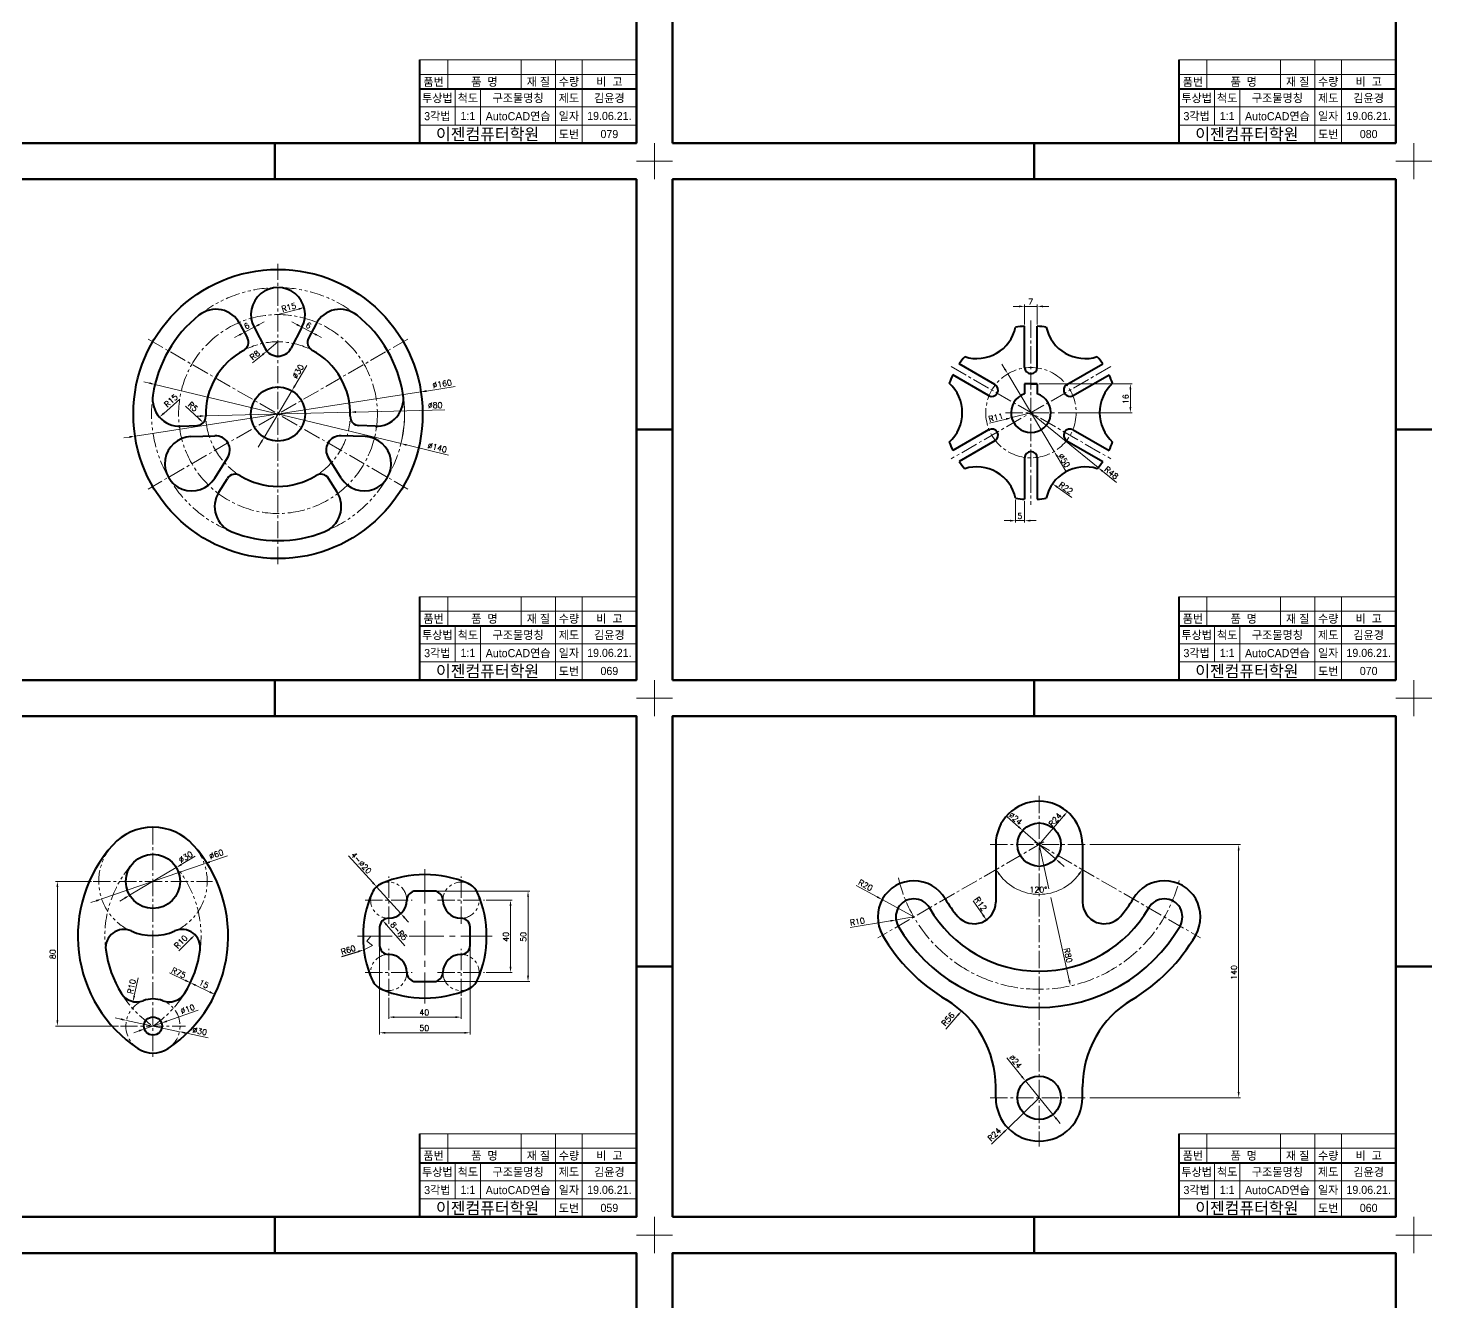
# Model space of a CAD drawing. Header units: millimetres. Extents: x 0 to 4210, y 0 to 2980.
# Drawn here: x 3433 to 4210, y 1448 to 2153 of the extents above; entities that cross this region are included whole.
import ezdxf
from ezdxf.enums import TextEntityAlignment as Align

# ---------------------------------------------------------------- set-up
doc = ezdxf.new("R2010")
doc.units = ezdxf.units.MM
doc.linetypes.add('CENTER2', pattern=[28.575, 19.05, -3.175, 3.175, -3.175])
doc.linetypes.add('PHANTOM2', pattern=[31.75, 15.875, -3.175, 3.175, -3.175, 3.175, -3.175])
for name, color, linetype, lineweight in [('가는선', 1, 'Continuous', 13), ('가상선', 1, 'PHANTOM2', 13), ('구분선', 1, 'PHANTOM2', 13), ('문자', 2, 'Continuous', 20), ('외곽선', 4, 'Continuous', 70), ('외형선', 3, 'Continuous', 40), ('중심선', 1, 'CENTER2', 13), ('치수선', 1, 'Continuous', 13)]:
    doc.layers.add(name, color=color, linetype=linetype, lineweight=lineweight)
doc.styles.get("Standard").update_dxf_attribs({"font": 'romans.shx'})
doc.styles.add('한글', font='')
doc.styles.get('한글').set_extended_font_data('Gulim')

msp = doc.modelspace()

# ---------------------------------------------------------------- linework, layer by layer
at = {"color": 1}
msp.add_line((3607.12, 1639.06), (3616.22, 1641.86), dxfattribs=at)
msp.add_solid([(3616.07, 1642.36), (3616.38, 1641.36), (3619.23, 1642.79)], dxfattribs=at)
at = {"layer": '가는선', "ltscale": 0.5}
for p, q in [((3650, 2135), (3770, 2135)), ((3665.58, 2135), (3665.58, 2119)), ((3706.22, 2135), (3706.22, 2119)), ((3725.27, 2135), (3725.27, 2089)), ((3740.01, 2135), (3740.01, 2089)), ((4070, 2135), (4190, 2135)), ((4085.58, 2135), (4085.58, 2119)), ((4126.22, 2135), (4126.22, 2119)), ((4145.27, 2135), (4145.27, 2089)), ((4160.01, 2135), (4160.01, 2089)), ((3650, 2127), (3770, 2127)), ((4070, 2127), (4190, 2127)), ((3669.73, 2119), (3669.73, 2099)), ((3683.8, 2119), (3683.8, 2099)), ((4089.73, 2119), (4089.73, 2099)), ((4103.8, 2119), (4103.8, 2099)), ((3650, 2109), (3770, 2109)), ((4070, 2109), (4190, 2109)), ((3650, 2099), (3770, 2099)), ((4070, 2099), (4190, 2099)), ((3650, 1838), (3770, 1838)), ((3665.58, 1838), (3665.58, 1822)), ((3706.22, 1838), (3706.22, 1822)), ((3725.27, 1838), (3725.27, 1792)), ((3740.01, 1838), (3740.01, 1792)), ((4070, 1838), (4190, 1838)), ((4085.58, 1838), (4085.58, 1822)), ((4126.22, 1838), (4126.22, 1822)), ((4145.27, 1838), (4145.27, 1792)), ((4160.01, 1838), (4160.01, 1792)), ((3650, 1830), (3770, 1830)), ((4070, 1830), (4190, 1830)), ((3669.73, 1822), (3669.73, 1802)), ((3683.8, 1822), (3683.8, 1802)), ((4089.73, 1822), (4089.73, 1802)), ((4103.8, 1822), (4103.8, 1802)), ((3650, 1812), (3770, 1812)), ((4070, 1812), (4190, 1812)), ((3650, 1802), (3770, 1802)), ((4070, 1802), (4190, 1802)), ((3650, 1541), (3770, 1541)), ((3665.58, 1541), (3665.58, 1525)), ((3706.22, 1541), (3706.22, 1525)), ((3725.27, 1541), (3725.27, 1495)), ((3740.01, 1541), (3740.01, 1495)), ((4070, 1541), (4190, 1541)), ((4085.58, 1541), (4085.58, 1525)), ((4126.22, 1541), (4126.22, 1525)), ((4145.27, 1541), (4145.27, 1495)), ((4160.01, 1541), (4160.01, 1495)), ((3650, 1533), (3770, 1533)), ((4070, 1533), (4190, 1533)), ((3669.73, 1525), (3669.73, 1505)), ((3683.8, 1525), (3683.8, 1505)), ((4089.73, 1525), (4089.73, 1505)), ((4103.8, 1525), (4103.8, 1505)), ((3650, 1515), (3770, 1515)), ((4070, 1515), (4190, 1515)), ((3650, 1505), (3770, 1505)), ((4070, 1505), (4190, 1505))]:
    msp.add_line(p, q, dxfattribs=at)
at = {"layer": '가상선', "ltscale": 0.5}
for centre, radius, start, end in [((3571.72, 1939.12), 69.95, 55.69317, 124.30683), ((3571.72, 1939.12), 69.95, 175.69317, 244.30683), ((3571.72, 1939.12), 69.95, 295.69317, 4.30683), ((3502.57, 1680.61), 30, 137.92221, 246.13217), ((3502.57, 1680.61), 30, 293.86783, 42.07779), ((3535.97, 1650.45), 60, 137.92221, 187.38061), ((3469.17, 1650.45), 60, 352.61939, 42.07779), ((3632.95, 1670.22), 10, 0, 113.57818), ((3672.95, 1670.22), 10, 66.42182, 180), ((3632.95, 1670.22), 10, 156.42182, 270), ((3672.95, 1670.22), 10, 270, 23.57818), ((3632.95, 1630.22), 10, 90, 203.57818), ((3672.95, 1630.22), 10, 336.42182, 90), ((3632.95, 1630.22), 10, 240, 0), ((3672.95, 1630.22), 10, 180, 300), ((3535.97, 1650.45), 60, 212.02687, 236.17371), ((3469.17, 1650.45), 60, 303.82629, 327.97313), ((3502.57, 1600.61), 15, 111.07408, 236.17371), ((3502.57, 1600.61), 15, 303.82629, 68.92592)]:
    msp.add_arc(centre, radius, start, end, dxfattribs=at)
at = {"layer": '구분선', "ltscale": 0.5}
for points in [[(3770, 2079), (3780, 2079), (3780, 2089)], [(3770, 2079), (3780, 2079), (3780, 2089)], [(3780, 2089), (3780, 2079), (3790, 2079)], [(3780, 2089), (3780, 2079), (3790, 2079)], [(3780, 2089), (3780, 2079), (3790, 2079)], [(3780, 2089), (3780, 2079), (3790, 2079)], [(4190, 2079), (4200, 2079), (4200, 2089)], [(4190, 2079), (4200, 2079), (4200, 2089)], [(4200, 2089), (4200, 2079), (4210, 2079)], [(4200, 2089), (4200, 2079), (4210, 2079)], [(3780, 2069), (3780, 2079), (3770, 2079)], [(3790, 2079), (3780, 2079), (3780, 2069)], [(3790, 2079), (3780, 2079), (3780, 2069)], [(4200, 2069), (4200, 2079), (4190, 2079)], [(4210, 2079), (4200, 2079), (4200, 2069)], [(3770, 1782), (3780, 1782), (3780, 1792)], [(3770, 1782), (3780, 1782), (3780, 1792)], [(3780, 1792), (3780, 1782), (3790, 1782)], [(3780, 1792), (3780, 1782), (3790, 1782)], [(3780, 1792), (3780, 1782), (3790, 1782)], [(3780, 1792), (3780, 1782), (3790, 1782)], [(4190, 1782), (4200, 1782), (4200, 1792)], [(4190, 1782), (4200, 1782), (4200, 1792)], [(4200, 1792), (4200, 1782), (4210, 1782)], [(4200, 1792), (4200, 1782), (4210, 1782)], [(3780, 1772), (3780, 1782), (3770, 1782)], [(3790, 1782), (3780, 1782), (3780, 1772)], [(3790, 1782), (3780, 1782), (3780, 1772)], [(4200, 1772), (4200, 1782), (4190, 1782)], [(4210, 1782), (4200, 1782), (4200, 1772)], [(3770, 1485), (3780, 1485), (3780, 1495)], [(3770, 1485), (3780, 1485), (3780, 1495)], [(3780, 1495), (3780, 1485), (3790, 1485)], [(3780, 1495), (3780, 1485), (3790, 1485)], [(3780, 1495), (3780, 1485), (3790, 1485)], [(3780, 1495), (3780, 1485), (3790, 1485)], [(4190, 1485), (4200, 1485), (4200, 1495)], [(4190, 1485), (4200, 1485), (4200, 1495)], [(4200, 1495), (4200, 1485), (4210, 1485)], [(4200, 1495), (4200, 1485), (4210, 1485)], [(3780, 1475), (3780, 1485), (3770, 1485)], [(3790, 1485), (3780, 1485), (3780, 1475)], [(3790, 1485), (3780, 1485), (3780, 1475)], [(4200, 1475), (4200, 1485), (4190, 1485)], [(4210, 1485), (4200, 1485), (4200, 1475)]]:
    msp.add_lwpolyline(points, dxfattribs=at)
at = {"layer": '외곽선', "ltscale": 0.5}
for p, q in [((3770, 2089), (3770, 2135)), ((4190, 2089), (4190, 2135)), ((3570, 2089), (3570, 2079)), ((3570, 2089), (3570, 2079)), ((3990, 2089), (3990, 2079)), ((3990, 2089), (3990, 2079)), ((3570, 2079), (3570, 2069)), ((3990, 2079), (3990, 2069)), ((3770, 1930.5), (3780, 1930.5)), ((3790, 1930.5), (3780, 1930.5)), ((3790, 1930.5), (3780, 1930.5)), ((4190, 1930.5), (4200, 1930.5)), ((4210, 1930.5), (4200, 1930.5)), ((3770, 1792), (3770, 1838)), ((4190, 1792), (4190, 1838)), ((3570, 1792), (3570, 1782)), ((3570, 1792), (3570, 1782)), ((3990, 1792), (3990, 1782)), ((3990, 1792), (3990, 1782)), ((3570, 1782), (3570, 1772)), ((3990, 1782), (3990, 1772)), ((3770, 1633.5), (3780, 1633.5)), ((3790, 1633.5), (3780, 1633.5)), ((3790, 1633.5), (3780, 1633.5)), ((4190, 1633.5), (4200, 1633.5)), ((4210, 1633.5), (4200, 1633.5)), ((3770, 1495), (3770, 1541)), ((4190, 1495), (4190, 1541)), ((3570, 1495), (3570, 1485)), ((3570, 1495), (3570, 1485)), ((3990, 1495), (3990, 1485)), ((3990, 1495), (3990, 1485)), ((3570, 1485), (3570, 1475)), ((3990, 1485), (3990, 1475))]:
    msp.add_line(p, q, dxfattribs=at)
for points in [[(3370, 2089), (3770, 2089), (3770, 2366), (3370, 2366)], [(3790, 2089), (4190, 2089), (4190, 2366), (3790, 2366)], [(3370, 1792), (3770, 1792), (3770, 2069), (3370, 2069)], [(3790, 1792), (4190, 1792), (4190, 2069), (3790, 2069)], [(3370, 1495), (3770, 1495), (3770, 1772), (3370, 1772)], [(3790, 1495), (4190, 1495), (4190, 1772), (3790, 1772)], [(3370, 1198), (3770, 1198), (3770, 1475), (3370, 1475)], [(3790, 1198), (4190, 1198), (4190, 1475), (3790, 1475)]]:
    msp.add_lwpolyline(points, close=True, dxfattribs=at)
at = {"layer": '외형선', "ltscale": 0.5}
for p, q in [((3650, 2135), (3650, 2127)), ((4070, 2135), (4070, 2127)), ((3650, 2127), (3650, 2119)), ((4070, 2127), (4070, 2119)), ((3650, 2119), (3770, 2119)), ((3650, 2119), (3650, 2099)), ((4070, 2119), (4190, 2119)), ((4070, 2119), (4070, 2099)), ((3650, 2099), (3650, 2089)), ((4070, 2099), (4070, 2089)), ((3550.64, 1989.07), (3554.85, 1981.1)), ((3592.8, 1989.07), (3588.59, 1981.1)), ((3558.45, 1987.12), (3564.64, 1975.39)), ((3584.98, 1987.12), (3578.79, 1975.39)), ((3984.71, 1964.87), (3984.71, 1987.74)), ((3991.71, 1964.87), (3991.71, 1987.74)), ((3968.31, 1955.4), (3948.5, 1966.84)), ((4008.11, 1955.4), (4027.92, 1966.84)), ((3964.81, 1949.34), (3945, 1960.78)), ((4011.61, 1949.34), (4031.42, 1960.78)), ((3988.21, 1955.87), (3984.71, 1955.87)), ((3984.71, 1955.87), (3984.71, 1950.3)), ((3988.21, 1955.87), (3991.71, 1955.87)), ((3991.71, 1955.87), (3988.21, 1955.87)), ((3991.71, 1955.87), (3991.71, 1950.3)), ((3517.91, 1932.4), (3526.93, 1932.74)), ((3523.51, 1926.61), (3536.77, 1927.11)), ((3619.92, 1926.61), (3606.66, 1927.11)), ((3625.52, 1932.4), (3616.51, 1932.74)), ((3964.81, 1930.4), (3945, 1918.97)), ((4011.61, 1930.4), (4031.42, 1918.97)), ((3968.31, 1924.34), (3948.5, 1912.9)), ((4008.11, 1924.34), (4027.92, 1912.9)), ((3536.78, 1903.63), (3543.85, 1914.86)), ((3606.65, 1903.63), (3599.59, 1914.86)), ((3984.71, 1914.87), (3984.71, 1892)), ((3991.71, 1914.87), (3991.71, 1892)), ((3539, 1895.88), (3543.8, 1903.52)), ((3604.44, 1895.88), (3599.63, 1903.52)), ((3650, 1838), (3650, 1830)), ((4070, 1838), (4070, 1830)), ((3650, 1830), (3650, 1822)), ((4070, 1830), (4070, 1822)), ((3650, 1822), (3770, 1822)), ((3650, 1822), (3650, 1802)), ((4070, 1822), (4190, 1822)), ((4070, 1822), (4070, 1802)), ((3650, 1802), (3650, 1792)), ((4070, 1802), (4070, 1792)), ((3968.73, 1700.92), (3968.73, 1669.17)), ((4016.73, 1700.92), (4016.73, 1669.17)), ((3657.95, 1675.22), (3647.95, 1675.22)), ((3627.95, 1655.22), (3627.95, 1645.22)), ((3677.95, 1645.22), (3677.95, 1655.22)), ((3647.95, 1625.22), (3657.95, 1625.22)), ((3502.57, 1600.61), (3502.57, 1600.61)), ((3650, 1541), (3650, 1533)), ((4070, 1541), (4070, 1533)), ((3650, 1533), (3650, 1525)), ((4070, 1533), (4070, 1525)), ((3650, 1525), (3770, 1525)), ((3650, 1525), (3650, 1505)), ((4070, 1525), (4190, 1525)), ((4070, 1525), (4070, 1505)), ((3650, 1505), (3650, 1495)), ((4070, 1505), (4070, 1495))]:
    msp.add_line(p, q, dxfattribs=at)
at = {"layer": '외형선'}
for p, q in [((3968.73, 1560.92), (3968.73, 1567)), ((4016.73, 1560.92), (4016.73, 1567))]:
    msp.add_line(p, q, dxfattribs=at)
at = {"layer": '외형선', "ltscale": 0.5}
for centre, radius in [((3571.72, 1939.12), 80), ((3571.72, 1939.12), 15), ((3992.73, 1700.92), 12), ((3502.57, 1680.61), 15), ((3502.57, 1600.61), 5), ((3992.73, 1560.92), 12)]:
    msp.add_circle(centre, radius, dxfattribs=at)
for centre, radius, start, end in [((3571.72, 1994.12), 15, 332.18186, 207.81814), ((3537.37, 1982.07), 15, 27.81814, 128.64716), ((3606.07, 1982.07), 15, 51.35284, 152.18186), ((3571.72, 1939.12), 70, 128.64716, 171.35284), ((3571.72, 1939.12), 70, 8.64716, 51.35284), ((3550.42, 1978.76), 5, 298.24256, 27.81814), ((3593.01, 1978.76), 5, 152.18186, 241.75744), ((3958.22, 1991.82), 22, 252.34796, 347.65204), ((3988.21, 1939.87), 48, 94.18153, 100.19992), ((3988.21, 1939.87), 48, 79.80008, 85.81847), ((4018.2, 1991.82), 22, 192.34796, 287.65204), ((3571.72, 1939.12), 40, 118.24256, 181.75744), ((3571.72, 1979.12), 8, 207.81814, 332.18186), ((3571.72, 1939.12), 40, 358.24256, 61.75744), ((3988.21, 1939.87), 48, 139.80008, 145.81847), ((3988.21, 1964.87), 3.5, 180, 0), ((3988.21, 1939.87), 48, 34.18153, 40.19992), ((3988.21, 1939.87), 48, 154.18153, 160.19992), ((3988.21, 1939.87), 48, 19.80008, 25.81847), ((3517.34, 1947.39), 15, 171.35284, 272.18186), ((3626.09, 1947.39), 15, 267.81814, 8.64716), ((3928.23, 1939.87), 22, 312.34796, 47.65204), ((3966.56, 1952.37), 3.5, 240, 60), ((3988.21, 1939.87), 11, 108.553, 71.447), ((4009.86, 1952.37), 3.5, 120, 300), ((4048.19, 1939.87), 22, 132.34796, 227.65204), ((3526.74, 1937.74), 5, 272.18186, 1.75744), ((3616.7, 1937.74), 5, 178.24256, 267.81814), ((3524.09, 1911.62), 15, 92.18186, 327.81814), ((3537.08, 1919.12), 8, 327.81814, 92.18186), ((3606.36, 1919.12), 8, 87.81814, 212.18186), ((3619.35, 1911.62), 15, 212.18186, 87.81814), ((3966.56, 1927.37), 3.5, 300, 120), ((4009.86, 1927.37), 3.5, 60, 240), ((3988.21, 1939.87), 48, 199.80008, 205.81847), ((3988.21, 1914.87), 3.5, 0, 180), ((3988.21, 1939.87), 48, 334.18153, 340.19992), ((3988.21, 1939.87), 48, 214.18153, 220.19992), ((3988.21, 1939.87), 48, 319.80008, 325.81847), ((3548.03, 1900.86), 5, 58.24256, 147.81814), ((3571.72, 1939.12), 40, 238.24256, 301.75744), ((3595.4, 1900.86), 5, 32.18186, 121.75744), ((3958.22, 1887.93), 22, 12.34796, 107.65204), ((4018.2, 1887.93), 22, 72.34796, 167.65204), ((3551.69, 1887.89), 15, 147.81814, 248.64716), ((3591.74, 1887.89), 15, 291.35284, 32.18186), ((3988.21, 1939.87), 48, 259.80008, 265.81847), ((3988.21, 1939.87), 48, 274.18153, 280.19992), ((3571.72, 1939.12), 70, 248.64716, 291.35284), ((3992.73, 1700.92), 24, 0, 180), ((3502.57, 1680.61), 30, 42.07779, 137.92221), ((3535.97, 1650.45), 75, 137.92221, 236.17371), ((3469.17, 1650.45), 75, 303.82629, 42.07779), ((3632.95, 1670.22), 10, 113.57818, 156.42182), ((3652.95, 1624.39), 60, 66.42182, 113.57818), ((3672.95, 1670.22), 10, 23.57818, 66.42182), ((3923.45, 1660.92), 20, 30, 210), ((4062.01, 1660.92), 20, 330, 150), ((3678.77, 1650.22), 60, 156.42182, 203.57818), ((3632.95, 1670.22), 10, 270, 0), ((3647.95, 1670.22), 5, 90, 180), ((3657.95, 1670.22), 5, 0, 90), ((3672.95, 1670.22), 10, 180, 270), ((3627.12, 1650.22), 60, 336.42182, 23.57818), ((3923.45, 1660.92), 10, 30, 210), ((3992.73, 1700.92), 60, 210, 221.40962), ((3992.73, 1700.92), 60, 318.59038, 330), ((4062.01, 1660.92), 10, 330, 150), ((3992.73, 1700.92), 70, 210, 330), ((3956.73, 1669.17), 12, 221.40962, 0), ((4028.73, 1669.17), 12, 180, 318.59038), ((3486.38, 1644.03), 10, 66.13217, 187.38061), ((3518.75, 1644.03), 10, 352.61939, 113.86783), ((3632.95, 1655.22), 5, 90, 180), ((3672.95, 1655.22), 5, 0, 90), ((3992.73, 1700.92), 90, 210, 330), ((3502.57, 1680.61), 30, 246.13217, 293.86783), ((3992.73, 1700.92), 100, 210, 239.14811), ((3992.73, 1700.92), 100, 300.85189, 330), ((3535.97, 1650.45), 60, 187.38061, 212.02687), ((3469.17, 1650.45), 60, 327.97313, 352.61939), ((3632.95, 1645.22), 5, 180, 270), ((3632.95, 1630.22), 10, 0, 90), ((3672.95, 1630.22), 10, 90, 180), ((3672.95, 1645.22), 5, 270, 0), ((3632.95, 1630.22), 10, 203.57818, 246.42182), ((3647.95, 1630.22), 5, 180, 270), ((3657.95, 1630.22), 5, 270, 0), ((3672.95, 1630.22), 10, 293.57818, 336.42182), ((3493.58, 1623.93), 10, 212.02687, 291.07408), ((3502.57, 1600.61), 15, 68.92592, 111.07408), ((3511.56, 1623.93), 10, 248.92592, 327.97313), ((3652.95, 1676.04), 60, 246.42182, 293.57818), ((3912.73, 1567), 56, 0, 59.14811), ((4072.73, 1567), 56, 120.85189, 180), ((3502.57, 1600.61), 15, 236.17371, 303.82629), ((3992.73, 1560.92), 24, 180, 0)]:
    msp.add_arc(centre, radius, start, end, dxfattribs=at)
at = {"layer": '중심선', "ltscale": 0.5}
for p, q in [((3571.72, 1856.12), (3571.72, 2022.12)), ((3988.21, 1990.87), (3988.21, 1888.87)), ((3643.6, 1980.62), (3499.84, 1897.62)), ((3499.84, 1980.62), (3643.6, 1897.62)), ((4032.38, 1965.37), (3944.04, 1914.37)), ((3944.04, 1965.37), (4032.38, 1914.37)), ((3974.21, 1939.87), (4002.21, 1939.87)), ((3992.73, 1727.92), (3992.73, 1533.92)), ((3502.57, 1710.61), (3502.57, 1582.61)), ((3995.33, 1702.42), (3903.53, 1649.42)), ((3965.73, 1700.92), (4019.73, 1700.92)), ((3990.13, 1702.42), (4081.93, 1649.42)), ((3469.57, 1680.61), (3535.57, 1680.61)), ((3632.95, 1657.22), (3632.95, 1683.22)), ((3672.95, 1657.22), (3672.95, 1683.22)), ((3619.95, 1670.22), (3645.95, 1670.22)), ((3659.95, 1670.22), (3685.95, 1670.22)), ((3632.95, 1617.22), (3632.95, 1643.22)), ((3672.95, 1617.22), (3672.95, 1643.22)), ((3619.95, 1630.22), (3645.95, 1630.22)), ((3659.95, 1630.22), (3685.95, 1630.22)), ((3484.57, 1600.61), (3520.57, 1600.61)), ((3965.73, 1560.92), (4019.73, 1560.92))]:
    msp.add_line(p, q, dxfattribs=at)
at = {"layer": '중심선'}
for p, q in [((3652.95, 1687.39), (3652.95, 1613.04)), ((3615.77, 1650.22), (3690.12, 1650.22))]:
    msp.add_line(p, q, dxfattribs=at)
at = {"layer": '중심선', "ltscale": 0.5}
for centre, radius in [((3571.72, 1939.12), 55), ((3988.21, 1939.87), 25)]:
    msp.add_circle(centre, radius, dxfattribs=at)
for centre, radius, start, end in [((3571.72, 1939.12), 40, 65.57916, 114.42084), ((3571.72, 1939.12), 40, 185.57916, 234.42084), ((3571.72, 1939.12), 40, 305.57916, 354.42084), ((3992.73, 1700.92), 80, 193.29166, 346.70834)]:
    msp.add_arc(centre, radius, start, end, dxfattribs=at)
at = {"layer": '치수선', "ltscale": 0.5}
for p, q in [((3571.72, 1994.12), (3583.16, 1997.21)), ((3981.56, 1998.67), (3978.41, 1998.67)), ((3984.71, 1988.74), (3984.71, 1999.67)), ((3984.71, 1998.67), (3991.71, 1998.67)), ((3991.71, 1988.74), (3991.71, 1999.67)), ((3994.86, 1998.67), (3998.01, 1998.67)), ((3561.24, 1988.59), (3564.02, 1990.06)), ((3582.2, 1988.59), (3579.41, 1990.06)), ((3550.36, 1982.85), (3547.57, 1981.38)), ((3558.45, 1987.12), (3553.14, 1984.32)), ((3584.98, 1987.12), (3590.29, 1984.32)), ((3593.08, 1982.85), (3595.86, 1981.38)), ((3571.72, 1979.12), (3565.58, 1973.98)), ((3557.7, 1967.39), (3563.17, 1971.96)), ((3587.72, 1965.96), (3581.01, 1954.71)), ((3973.77, 1964.03), (3972.15, 1966.74)), ((3500.6, 1956.23), (3497.53, 1956.97)), ((3975.38, 1961.33), (4001.03, 1918.41)), ((3492.66, 1926.86), (3650.77, 1951.38)), ((3503.66, 1955.49), (3639.78, 1922.75)), ((3564.04, 1926.23), (3579.4, 1952)), ((3669.79, 1954.33), (3653.89, 1951.86)), ((3992.71, 1955.87), (4044.2, 1955.87)), ((4043.2, 1943.02), (4043.2, 1952.72)), ((3517.34, 1947.39), (3508.5, 1939.5)), ((3520.6, 1943.47), (3528.09, 1936.48)), ((3664.07, 1941.51), (3614.85, 1940.24)), ((3528.58, 1938), (3527.01, 1937.96)), ((3531.73, 1938.08), (3611.7, 1940.15)), ((3965.23, 1933.98), (3974.5, 1936.36)), ((3988.21, 1939.87), (3977.55, 1937.14)), ((3988.21, 1939.87), (4025.36, 1909.48)), ((4003.21, 1939.87), (4044.2, 1939.87)), ((3489.55, 1926.38), (3486.44, 1925.89)), ((3562.43, 1923.53), (3560.81, 1920.82)), ((3666.03, 1916.43), (3642.84, 1922.01)), ((4007.52, 1907.56), (4002.65, 1915.71)), ((4035.44, 1901.24), (4027.8, 1907.49)), ((4010.89, 1893.04), (4002.75, 1898.73)), ((3979.71, 1891.63), (3979.71, 1879.14)), ((3984.71, 1891), (3984.71, 1879.14)), ((3976.56, 1880.14), (3973.41, 1880.14)), ((3984.71, 1880.14), (3979.71, 1880.14)), ((3987.86, 1880.14), (3991.01, 1880.14)), ((3975.02, 1716.27), (3981.28, 1710.84)), ((3992.73, 1700.92), (4006.3, 1716.76)), ((4001.8, 1693.06), (3983.66, 1708.78)), ((3992.73, 1700.92), (3998.15, 1676.52)), ((4020.73, 1700.92), (4104.1, 1700.92)), ((3525.99, 1694.49), (3518.18, 1689.86)), ((3543.87, 1694.76), (3533.93, 1691.35)), ((3610.7, 1694.79), (3624.12, 1679.97)), ((4103.1, 1697.77), (4103.1, 1564.07)), ((3474.19, 1670.88), (3530.95, 1690.33)), ((3489.67, 1672.96), (3515.47, 1688.25)), ((4004.18, 1691), (4006.56, 1688.93)), ((3468.57, 1680.61), (3448.69, 1680.61)), ((3449.69, 1677.46), (3449.69, 1603.76)), ((3639.66, 1662.8), (3626.24, 1677.63)), ((3891.51, 1678.37), (3903.13, 1672.02)), ((3471.21, 1669.86), (3468.23, 1668.84)), ((3486.96, 1671.35), (3484.25, 1669.75)), ((3658.95, 1675.22), (3711.03, 1675.22)), ((3686.95, 1670.22), (3701.33, 1670.22)), ((3710.03, 1672.07), (3710.03, 1628.37)), ((3923.45, 1660.92), (3905.9, 1670.51)), ((3956.24, 1669.88), (3961.78, 1661.9)), ((3999.24, 1671.63), (4009.39, 1625.9)), ((3700.33, 1667.07), (3700.33, 1633.37)), ((3641.79, 1644.97), (3631.74, 1656.62)), ((3641.77, 1660.47), (3643.88, 1658.13)), ((3888.15, 1655.12), (3910.47, 1658.79)), ((3923.45, 1660.92), (3913.58, 1659.3)), ((3516.85, 1642.11), (3523.59, 1648.88)), ((3627.95, 1644.22), (3627.95, 1595.86)), ((3677.95, 1644.22), (3677.95, 1595.86)), ((3494.29, 1627.32), (3492.18, 1617.23)), ((3511.65, 1629.99), (3520.43, 1625.87)), ((3526.12, 1623.17), (3533.97, 1619.42)), ((3658.95, 1625.22), (3711.03, 1625.22)), ((3686.95, 1630.22), (3701.33, 1630.22)), ((3632.95, 1616.22), (3632.95, 1604.52)), ((3672.95, 1616.22), (3672.95, 1604.52)), ((3527.59, 1609.29), (3510.27, 1603.28)), ((3483.57, 1600.61), (3448.69, 1600.61)), ((3484.82, 1604.38), (3481.74, 1605.04)), ((3487.9, 1603.73), (3517.24, 1597.48)), ((3497.85, 1598.97), (3507.29, 1602.24)), ((3636.1, 1605.52), (3669.8, 1605.52)), ((3941.06, 1598.93), (3947.79, 1606.61)), ((3494.87, 1597.93), (3491.89, 1596.9)), ((3533.13, 1594.1), (3520.32, 1596.83)), ((3631.1, 1596.86), (3674.8, 1596.86)), ((3974.78, 1582.93), (3983.16, 1572.66)), ((4000.32, 1551.62), (3985.15, 1570.22)), ((3992.73, 1560.92), (3975.55, 1544.16)), ((4020.73, 1560.92), (4104.1, 1560.92)), ((4002.31, 1549.18), (4004.3, 1546.74)), ((3966.34, 1535.18), (3973.3, 1541.96))]:
    msp.add_line(p, q, dxfattribs=at)
at = {"layer": '치수선'}
for p, q in [((3620.85, 1647.51), (3623.04, 1650.22)), ((3623.97, 1645.13), (3620.85, 1647.51)), ((3619.23, 1642.79), (3623.97, 1645.13))]:
    msp.add_line(p, q, dxfattribs=at)
at = {"layer": '치수선', "ltscale": 0.5}
for centre, radius, start, end in [((3571.72, 1939.12), 70, 345.6538, 7.82865), ((3992.73, 1700.92), 27.49, 216.56927, 323.43073)]:
    msp.add_arc(centre, radius, start, end, dxfattribs=at)
for points in [[(3583.02, 1997.72), (3583.29, 1996.7), (3586.2, 1998.03)], [(3981.56, 1999.19), (3981.56, 1998.14), (3984.71, 1998.67)], [(3994.86, 1999.19), (3994.86, 1998.14), (3991.71, 1998.67)], [(3560.99, 1989.05), (3561.48, 1988.13), (3558.45, 1987.12)], [(3582.44, 1989.05), (3581.95, 1988.13), (3584.98, 1987.12)], [(3550.11, 1983.31), (3550.6, 1982.39), (3553.14, 1984.32)], [(3593.32, 1983.31), (3592.83, 1982.39), (3590.29, 1984.32)], [(3562.83, 1972.37), (3563.5, 1971.56), (3565.58, 1973.98)], [(3974.22, 1964.3), (3973.32, 1963.77), (3975.38, 1961.33)], [(3500.72, 1956.74), (3500.47, 1955.72), (3503.66, 1955.49)], [(3580.56, 1954.98), (3581.46, 1954.44), (3579.4, 1952)], [(3653.8, 1952.38), (3653.97, 1951.34), (3650.77, 1951.38)], [(4042.68, 1952.72), (4043.73, 1952.72), (4043.2, 1955.87)], [(4042.68, 1943.02), (4043.73, 1943.02), (4043.2, 1939.87)], [(3508.15, 1939.89), (3508.85, 1939.1), (3506.15, 1937.4)], [(3528.45, 1936.86), (3527.73, 1936.09), (3530.39, 1934.33)], [(3528.57, 1938.53), (3528.6, 1937.48), (3531.73, 1938.08)], [(3614.84, 1940.76), (3614.87, 1939.71), (3611.7, 1940.15)], [(3974.37, 1936.87), (3974.63, 1935.85), (3977.55, 1937.14)], [(3489.47, 1926.9), (3489.63, 1925.86), (3492.66, 1926.86)], [(3561.97, 1923.8), (3562.88, 1923.26), (3564.04, 1926.23)], [(3642.96, 1922.52), (3642.72, 1921.5), (3639.78, 1922.75)], [(4003.1, 1915.98), (4002.2, 1915.44), (4001.03, 1918.41)], [(4028.13, 1907.89), (4027.47, 1907.08), (4025.36, 1909.48)], [(4003.06, 1899.16), (4002.45, 1898.3), (4000.17, 1900.54)], [(3976.56, 1880.67), (3976.56, 1879.62), (3979.71, 1880.14)], [(3987.86, 1880.67), (3987.86, 1879.62), (3984.71, 1880.14)], [(4005.9, 1717.1), (4006.69, 1716.41), (4008.34, 1719.15)], [(3981.63, 1711.24), (3980.94, 1710.45), (3983.66, 1708.78)], [(4102.57, 1697.77), (4103.62, 1697.77), (4103.1, 1700.92)], [(4004.52, 1691.39), (4003.84, 1690.6), (4001.8, 1693.06)], [(3517.92, 1690.31), (3518.45, 1689.41), (3515.47, 1688.25)], [(3533.76, 1691.85), (3534.1, 1690.85), (3530.95, 1690.33)], [(3970.22, 1684.25), (3971.09, 1684.83), (3968.93, 1687.18)], [(4014.37, 1684.83), (4015.25, 1684.25), (4016.54, 1687.18)], [(3449.16, 1677.46), (3450.21, 1677.46), (3449.69, 1680.61)], [(3624.51, 1680.32), (3623.73, 1679.61), (3626.24, 1677.63)], [(3471.04, 1670.36), (3471.38, 1669.36), (3474.19, 1670.88)], [(3486.69, 1671.8), (3487.22, 1670.9), (3489.67, 1672.96)], [(3699.81, 1667.07), (3700.86, 1667.07), (3700.33, 1670.22)], [(3709.5, 1672.07), (3710.55, 1672.07), (3710.03, 1675.22)], [(3903.39, 1672.48), (3902.88, 1671.56), (3905.9, 1670.51)], [(3642.16, 1660.82), (3641.38, 1660.11), (3639.66, 1662.8)], [(3962.21, 1662.2), (3961.35, 1661.6), (3963.57, 1659.31)], [(3632.14, 1656.96), (3631.34, 1656.27), (3629.68, 1659)], [(3910.39, 1659.31), (3910.56, 1658.27), (3913.58, 1659.3)], [(3523.22, 1649.25), (3523.96, 1648.51), (3525.82, 1651.11)], [(3699.81, 1633.37), (3700.86, 1633.37), (3700.33, 1630.22)], [(3520.65, 1626.35), (3520.21, 1625.4), (3523.28, 1624.53)], [(3526.35, 1623.65), (3525.9, 1622.7), (3523.28, 1624.53)], [(3709.5, 1628.37), (3710.55, 1628.37), (3710.03, 1625.22)], [(4009.91, 1626.01), (4008.88, 1625.78), (4010.08, 1622.82)], [(3491.67, 1617.33), (3492.7, 1617.12), (3491.54, 1614.14)], [(3534.2, 1619.89), (3533.74, 1618.94), (3536.81, 1618.06)], [(3947.39, 1606.96), (3948.18, 1606.26), (3949.86, 1608.98)], [(3449.16, 1603.76), (3450.21, 1603.76), (3449.69, 1600.61)], [(3484.93, 1604.9), (3484.71, 1603.87), (3487.9, 1603.73)], [(3510.1, 1603.77), (3510.44, 1602.78), (3507.29, 1602.24)], [(3636.1, 1606.04), (3636.1, 1604.99), (3632.95, 1605.52)], [(3669.8, 1606.04), (3669.8, 1604.99), (3672.95, 1605.52)], [(3494.7, 1598.43), (3495.04, 1597.44), (3497.85, 1598.97)], [(3520.43, 1597.34), (3520.21, 1596.31), (3517.24, 1597.48)], [(3631.1, 1597.38), (3631.1, 1596.33), (3627.95, 1596.86)], [(3674.8, 1597.38), (3674.8, 1596.33), (3677.95, 1596.86)], [(3983.56, 1572.99), (3982.75, 1572.33), (3985.15, 1570.22)], [(4102.57, 1564.07), (4103.62, 1564.07), (4103.1, 1560.92)], [(4002.72, 1549.51), (4001.9, 1548.85), (4000.32, 1551.62)], [(3972.93, 1542.34), (3973.67, 1541.59), (3975.55, 1544.16)]]:
    msp.add_solid(points, dxfattribs=at)

# ---------------------------------------------------------------- texts
at = {"color": 2}
msp.add_text('R60', height=3.15, rotation=17.11354, dxfattribs=at).set_placement((3607.13, 1639.98))
at = {"layer": '문자', "ltscale": 0.5, "style": '한글'}
for s, height, p in [('품번', 4.5, (3657.79, 2123)), ('품  명', 4.5, (3685.9, 2123)), ('재 질', 4.5, (3715.75, 2123)), ('수량', 4.5, (3732.64, 2123)), ('비  고', 4.5, (3755.01, 2123)), ('품번', 4.5, (4077.79, 2123)), ('품  명', 4.5, (4105.9, 2123)), ('재 질', 4.5, (4135.75, 2123)), ('수량', 4.5, (4152.64, 2123)), ('비  고', 4.5, (4175.01, 2123)), ('투상법', 4.5, (3659.86, 2114)), ('척도', 4.5, (3676.76, 2114)), ('구조물명칭', 4.5, (3704.54, 2114)), ('제도', 4.5, (3732.64, 2114)), ('김윤경', 4.5, (3755.01, 2114)), ('투상법', 4.5, (4079.86, 2114)), ('척도', 4.5, (4096.76, 2114)), ('구조물명칭', 4.5, (4124.54, 2114)), ('제도', 4.5, (4152.64, 2114)), ('김윤경', 4.5, (4175.01, 2114)), ('3각법', 4.5, (3659.86, 2104)), ('1:1', 4.5, (3676.76, 2104)), ('AutoCAD연습', 4.5, (3704.54, 2104)), ('일자', 4.5, (3732.64, 2104)), ('19.06.21.', 4.5, (3755.01, 2104)), ('3각법', 4.5, (4079.86, 2104)), ('1:1', 4.5, (4096.76, 2104)), ('AutoCAD연습', 4.5, (4124.54, 2104)), ('일자', 4.5, (4152.64, 2104)), ('19.06.21.', 4.5, (4175.01, 2104)), ('이젠컴퓨터학원', 6.5, (3687.64, 2094)), ('도번', 4.5, (3732.64, 2094)), ('이젠컴퓨터학원', 6.5, (4107.64, 2094)), ('도번', 4.5, (4152.64, 2094)), ('079', 4.5, (3755.01, 2094)), ('080', 4.5, (4175.01, 2094)), ('품번', 4.5, (3657.79, 1826)), ('품  명', 4.5, (3685.9, 1826)), ('재 질', 4.5, (3715.75, 1826)), ('수량', 4.5, (3732.64, 1826)), ('비  고', 4.5, (3755.01, 1826)), ('품번', 4.5, (4077.79, 1826)), ('품  명', 4.5, (4105.9, 1826)), ('재 질', 4.5, (4135.75, 1826)), ('수량', 4.5, (4152.64, 1826)), ('비  고', 4.5, (4175.01, 1826)), ('투상법', 4.5, (3659.86, 1817)), ('척도', 4.5, (3676.76, 1817)), ('구조물명칭', 4.5, (3704.54, 1817)), ('제도', 4.5, (3732.64, 1817)), ('김윤경', 4.5, (3755.01, 1817)), ('투상법', 4.5, (4079.86, 1817)), ('척도', 4.5, (4096.76, 1817)), ('구조물명칭', 4.5, (4124.54, 1817)), ('제도', 4.5, (4152.64, 1817)), ('김윤경', 4.5, (4175.01, 1817)), ('3각법', 4.5, (3659.86, 1807)), ('AutoCAD연습', 4.5, (3704.54, 1807)), ('일자', 4.5, (3732.64, 1807)), ('19.06.21.', 4.5, (3755.01, 1807)), ('3각법', 4.5, (4079.86, 1807)), ('AutoCAD연습', 4.5, (4124.54, 1807)), ('일자', 4.5, (4152.64, 1807)), ('19.06.21.', 4.5, (4175.01, 1807)), ('1:1', 4.5, (3676.76, 1807)), ('1:1', 4.5, (4096.76, 1807)), ('이젠컴퓨터학원', 6.5, (3687.64, 1797)), ('도번', 4.5, (3732.64, 1797)), ('069', 4.5, (3755.01, 1797)), ('이젠컴퓨터학원', 6.5, (4107.64, 1797)), ('도번', 4.5, (4152.64, 1797)), ('070', 4.5, (4175.01, 1797)), ('품번', 4.5, (3657.79, 1529)), ('품  명', 4.5, (3685.9, 1529)), ('재 질', 4.5, (3715.75, 1529)), ('수량', 4.5, (3732.64, 1529)), ('비  고', 4.5, (3755.01, 1529)), ('품번', 4.5, (4077.79, 1529)), ('품  명', 4.5, (4105.9, 1529)), ('재 질', 4.5, (4135.75, 1529)), ('수량', 4.5, (4152.64, 1529)), ('비  고', 4.5, (4175.01, 1529)), ('투상법', 4.5, (3659.86, 1520)), ('척도', 4.5, (3676.76, 1520)), ('구조물명칭', 4.5, (3704.54, 1520)), ('제도', 4.5, (3732.64, 1520)), ('김윤경', 4.5, (3755.01, 1520)), ('투상법', 4.5, (4079.86, 1520)), ('척도', 4.5, (4096.76, 1520)), ('구조물명칭', 4.5, (4124.54, 1520)), ('제도', 4.5, (4152.64, 1520)), ('김윤경', 4.5, (4175.01, 1520)), ('3각법', 4.5, (3659.86, 1510)), ('1:1', 4.5, (3676.76, 1510)), ('AutoCAD연습', 4.5, (3704.54, 1510)), ('일자', 4.5, (3732.64, 1510)), ('19.06.21.', 4.5, (3755.01, 1510)), ('3각법', 4.5, (4079.86, 1510)), ('1:1', 4.5, (4096.76, 1510)), ('AutoCAD연습', 4.5, (4124.54, 1510)), ('일자', 4.5, (4152.64, 1510)), ('19.06.21.', 4.5, (4175.01, 1510)), ('이젠컴퓨터학원', 6.5, (3687.64, 1500)), ('도번', 4.5, (3732.64, 1500)), ('059', 4.5, (3755.01, 1500)), ('이젠컴퓨터학원', 6.5, (4107.64, 1500)), ('도번', 4.5, (4152.64, 1500)), ('060', 4.5, (4175.01, 1500))]:
    msp.add_text(s, height=height, dxfattribs=at).set_placement(p, align=Align.MIDDLE)
at = {"layer": '문자', "ltscale": 0.5}
for s, rotation, p in [('R15', 15.12444, (3574.17, 1995.57)), ('6', 27.81814, (3553.94, 1985.87)), ('6', 332.18186, (3586.71, 1987.34)), ('R8', 39.92873, (3557.81, 1968.71)), ('∅30', 59.20619, (3582.04, 1958.4)), ('∅160', 8.81543, (3657.39, 1953.42)), ('R15', 41.76735, (3510.49, 1942.61)), ('16', 90, (4042.2, 1944.65)), ('R5', 316.96965, (3521.57, 1943.93)), ('∅80', 1.48203, (3654.64, 1942.27)), ('R11', 14.36808, (3965.23, 1934.67)), ('∅140', 346.47231, (3654.21, 1920.3)), ('∅50', 300.8668, (4003.17, 1916.07)), ('R48', 320.717, (4028.53, 1907.97)), ('R22', 325.01758, (4003.27, 1899.25)), ('∅24', 319.07995, (3975.57, 1716.87)), ('R24', 49.42044, (4000.13, 1710.57)), ('∅30', 30.65574, (3517.96, 1690.66)), ('∅60', 18.91274, (3534.27, 1692.81)), ('4-∅20', 312.14679, (3611.81, 1695.06)), ('R20', 331.35061, (3892.34, 1679.06)), ('120°', 360, (3987.41, 1674.43)), ('R12', 304.75264, (3956.76, 1670.65)), ('8-R5', 310.80929, (3633.55, 1656.49)), ('R10', 9.33199, (3888.38, 1656.17)), ('R10', 45.07774, (3516.22, 1643.11)), ('40', 90, (3699.33, 1647.22)), ('50', 90, (3709.03, 1647.22)), ('80', 90, (3448.69, 1637.61)), ('R80', 282.52162, (4006.35, 1643.38)), ('R75', 334.86923, (3512.41, 1630.34)), ('140', 90, (4102.1, 1626.2)), ('R10', 78.23243, (3491.43, 1618.08)), ('15', 334.41051, (3527.57, 1623.59)), ('∅10', 19.12807, (3518.39, 1607.15)), ('R56', 48.76856, (3940.79, 1600.26)), ('∅30', 347.98125, (3524.15, 1597.03)), ('∅24', 309.20449, (3975.9, 1583.13)), ('R24', 44.29241, (3966.13, 1536.59))]:
    msp.add_text(s, height=3.15, rotation=rotation, dxfattribs=at).set_placement(p)
for s, p in [('7', (3986.71, 1999.67)), ('5', (3980.71, 1881.14)), ('40', (3649.95, 1606.52)), ('50', (3649.95, 1597.86))]:
    msp.add_text(s, height=3.15, dxfattribs=at).set_placement(p)

doc.saveas('drawing.dxf')
